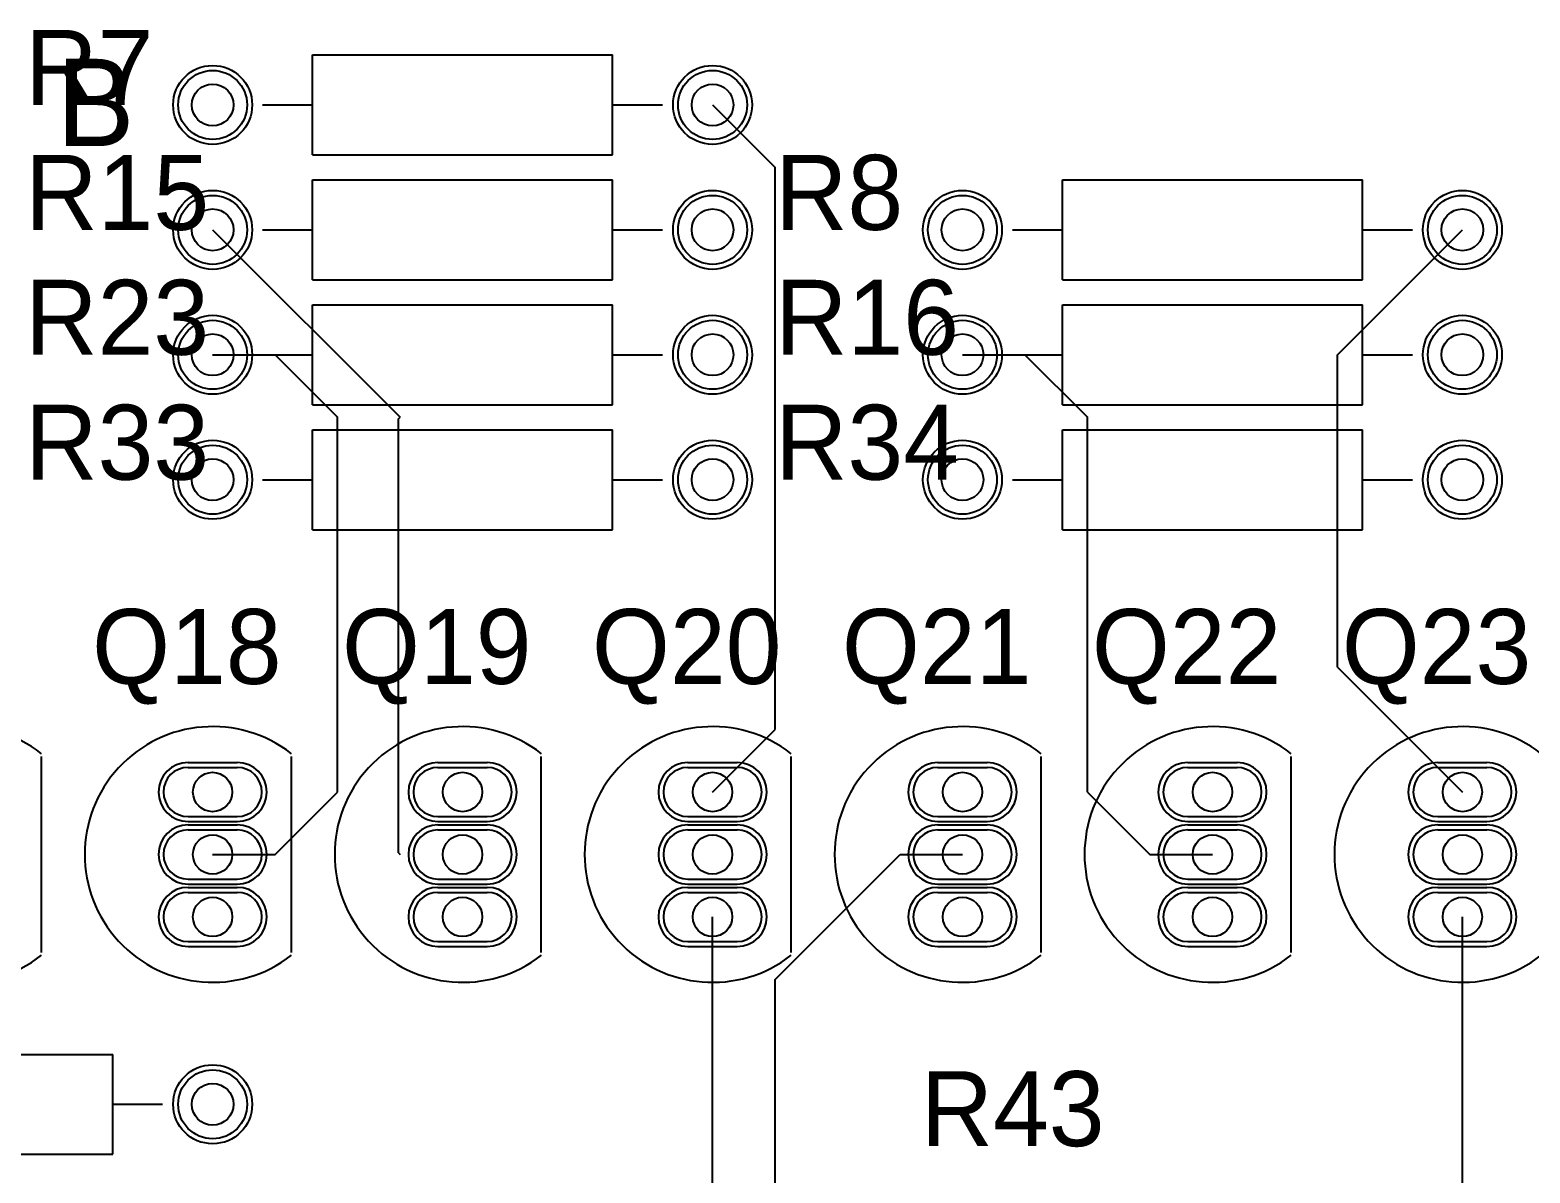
# Model space of a CAD drawing. Extents: x 0.2 to 21.7, y 0.2 to 7.8.
# Drawn here: x 6.354 to 7.554, y 3.845 to 4.76 of the extents above; entities that cross this region are included whole.
import ezdxf

# ---------------------------------------------------------------- set-up
doc = ezdxf.new("R2010")
doc.units = 0
doc.layers.get('0').update_dxf_attribs({"linetype": 'CONTINUOUS'})
for name, color, linetype in [('BOTTOMLAYER', 5, 'CONTINUOUS'), ('BOTTOMSOLDER', 6, 'CONTINUOUS'), ('MECHANICAL16', 56, 'CONTINUOUS'), ('MULTILAYER', 9, 'CONTINUOUS'), ('PADHOLE', 156, 'CONTINUOUS'), ('TOPLAYER', 1, 'CONTINUOUS'), ('TOPOVERLAY', 2, 'CONTINUOUS'), ('TOPSOLDER', 216, 'CONTINUOUS')]:
    doc.layers.add(name, color=color, linetype=linetype)

# ---------------------------------------------------------------- blocks, each defined once
blk = doc.blocks.new('29_04_49')
at = {"layer": 'BOTTOMLAYER'}
for p, q in [((-0.019685, 0.069685), (0.019685, 0.069685)), ((-0.019685, 0.030315), (0.019685, 0.030315)), ((-0.019685, 0.019685), (0.019685, 0.019685)), ((-0.019685, -0.019685), (0.019685, -0.019685)), ((-0.019685, -0.030315), (0.019685, -0.030315)), ((-0.019685, -0.069685), (0.019685, -0.069685))]:
    blk.add_line(p, q, dxfattribs=at)
for centre, start, end in [((-0.019685, 0.05), 90, 270), ((0.019685, 0.05), 270, 90), ((-0.019685, 0), 90, 270), ((0.019685, 0), 270, 90), ((-0.019685, -0.05), 90, 270), ((0.019685, -0.05), 270, 90)]:
    blk.add_arc(centre, 0.019685, start, end, dxfattribs=at)
at = {"layer": 'BOTTOMSOLDER'}
for p, q in [((-0.019685, 0.073685), (0.019685, 0.073685)), ((-0.019685, 0.026315), (0.019685, 0.026315)), ((-0.019685, 0.023685), (0.019685, 0.023685)), ((-0.019685, -0.023685), (0.019685, -0.023685)), ((-0.019685, -0.026315), (0.019685, -0.026315)), ((-0.019685, -0.073685), (0.019685, -0.073685))]:
    blk.add_line(p, q, dxfattribs=at)
for centre, start, end in [((-0.019685, 0.05), 90, 270), ((0.019685, 0.05), 270, 90), ((-0.019685, 0), 90, 270), ((0.019685, 0), 270, 90), ((-0.019685, -0.05), 90, 270), ((0.019685, -0.05), 270, 90)]:
    blk.add_arc(centre, 0.023685, start, end, dxfattribs=at)
at = {"layer": 'MULTILAYER'}
for p, q in [((-0.019685, 0.069685), (0.019685, 0.069685)), ((-0.019685, 0.030315), (0.019685, 0.030315)), ((-0.019685, 0.019685), (0.019685, 0.019685)), ((-0.019685, -0.019685), (0.019685, -0.019685)), ((-0.019685, -0.030315), (0.019685, -0.030315)), ((-0.019685, -0.069685), (0.019685, -0.069685))]:
    blk.add_line(p, q, dxfattribs=at)
for centre, start, end in [((-0.019685, 0.05), 90, 270), ((0.019685, 0.05), 270, 90), ((-0.019685, 0), 90, 270), ((0.019685, 0), 270, 90), ((-0.019685, -0.05), 90, 270), ((0.019685, -0.05), 270, 90)]:
    blk.add_arc(centre, 0.019685, start, end, dxfattribs=at)
at = {"layer": 'PADHOLE'}
for centre in [(0, 0.05), (0, 0), (0, -0.05)]:
    blk.add_circle(centre, 0.015748, dxfattribs=at)
at = {"layer": 'TOPLAYER'}
for p, q in [((-0.019685, 0.069685), (0.019685, 0.069685)), ((-0.019685, 0.030315), (0.019685, 0.030315)), ((-0.019685, 0.019685), (0.019685, 0.019685)), ((-0.019685, -0.019685), (0.019685, -0.019685)), ((-0.019685, -0.030315), (0.019685, -0.030315)), ((-0.019685, -0.069685), (0.019685, -0.069685))]:
    blk.add_line(p, q, dxfattribs=at)
for centre, start, end in [((-0.019685, 0.05), 90, 270), ((0.019685, 0.05), 270, 90), ((-0.019685, 0), 90, 270), ((0.019685, 0), 270, 90), ((-0.019685, -0.05), 90, 270), ((0.019685, -0.05), 270, 90)]:
    blk.add_arc(centre, 0.019685, start, end, dxfattribs=at)
at = {"layer": 'TOPOVERLAY'}
blk.add_line((0.062992, -0.078346), (0.062992, 0.078346), dxfattribs=at)
blk.add_arc((0, 0), 0.102362, 52, 308, dxfattribs=at)
at = {"layer": 'TOPSOLDER'}
for p, q in [((-0.019685, 0.073685), (0.019685, 0.073685)), ((-0.019685, 0.026315), (0.019685, 0.026315)), ((-0.019685, 0.023685), (0.019685, 0.023685)), ((-0.019685, -0.023685), (0.019685, -0.023685)), ((-0.019685, -0.026315), (0.019685, -0.026315)), ((-0.019685, -0.073685), (0.019685, -0.073685))]:
    blk.add_line(p, q, dxfattribs=at)
for centre, start, end in [((-0.019685, 0.05), 90, 270), ((0.019685, 0.05), 270, 90), ((-0.019685, 0), 90, 270), ((0.019685, 0), 270, 90), ((-0.019685, -0.05), 90, 270), ((0.019685, -0.05), 270, 90)]:
    blk.add_arc(centre, 0.023685, start, end, dxfattribs=at)
blk = doc.blocks.new('29_04_50')
at = {"layer": 'BOTTOMLAYER'}
for p, q in [((-0.019685, 0.069685), (0.019685, 0.069685)), ((-0.019685, 0.030315), (0.019685, 0.030315)), ((-0.019685, 0.019685), (0.019685, 0.019685)), ((-0.019685, -0.019685), (0.019685, -0.019685)), ((-0.019685, -0.030315), (0.019685, -0.030315)), ((-0.019685, -0.069685), (0.019685, -0.069685))]:
    blk.add_line(p, q, dxfattribs=at)
for centre, start, end in [((-0.019685, 0.05), 90, 270), ((0.019685, 0.05), 270, 90), ((-0.019685, 0), 90, 270), ((0.019685, 0), 270, 90), ((-0.019685, -0.05), 90, 270), ((0.019685, -0.05), 270, 90)]:
    blk.add_arc(centre, 0.019685, start, end, dxfattribs=at)
at = {"layer": 'BOTTOMSOLDER'}
for p, q in [((-0.019685, 0.073685), (0.019685, 0.073685)), ((-0.019685, 0.026315), (0.019685, 0.026315)), ((-0.019685, 0.023685), (0.019685, 0.023685)), ((-0.019685, -0.023685), (0.019685, -0.023685)), ((-0.019685, -0.026315), (0.019685, -0.026315)), ((-0.019685, -0.073685), (0.019685, -0.073685))]:
    blk.add_line(p, q, dxfattribs=at)
for centre, start, end in [((-0.019685, 0.05), 90, 270), ((0.019685, 0.05), 270, 90), ((-0.019685, 0), 90, 270), ((0.019685, 0), 270, 90), ((-0.019685, -0.05), 90, 270), ((0.019685, -0.05), 270, 90)]:
    blk.add_arc(centre, 0.023685, start, end, dxfattribs=at)
at = {"layer": 'MULTILAYER'}
for p, q in [((-0.019685, 0.069685), (0.019685, 0.069685)), ((-0.019685, 0.030315), (0.019685, 0.030315)), ((-0.019685, 0.019685), (0.019685, 0.019685)), ((-0.019685, -0.019685), (0.019685, -0.019685)), ((-0.019685, -0.030315), (0.019685, -0.030315)), ((-0.019685, -0.069685), (0.019685, -0.069685))]:
    blk.add_line(p, q, dxfattribs=at)
for centre, start, end in [((-0.019685, 0.05), 90, 270), ((0.019685, 0.05), 270, 90), ((-0.019685, 0), 90, 270), ((0.019685, 0), 270, 90), ((-0.019685, -0.05), 90, 270), ((0.019685, -0.05), 270, 90)]:
    blk.add_arc(centre, 0.019685, start, end, dxfattribs=at)
at = {"layer": 'PADHOLE'}
for centre in [(0, 0.05), (0, 0), (0, -0.05)]:
    blk.add_circle(centre, 0.015748, dxfattribs=at)
at = {"layer": 'TOPLAYER'}
for p, q in [((-0.019685, 0.069685), (0.019685, 0.069685)), ((-0.019685, 0.030315), (0.019685, 0.030315)), ((-0.019685, 0.019685), (0.019685, 0.019685)), ((-0.019685, -0.019685), (0.019685, -0.019685)), ((-0.019685, -0.030315), (0.019685, -0.030315)), ((-0.019685, -0.069685), (0.019685, -0.069685))]:
    blk.add_line(p, q, dxfattribs=at)
for centre, start, end in [((-0.019685, 0.05), 90, 270), ((0.019685, 0.05), 270, 90), ((-0.019685, 0), 90, 270), ((0.019685, 0), 270, 90), ((-0.019685, -0.05), 90, 270), ((0.019685, -0.05), 270, 90)]:
    blk.add_arc(centre, 0.019685, start, end, dxfattribs=at)
at = {"layer": 'TOPOVERLAY'}
blk.add_line((0.062992, -0.078346), (0.062992, 0.078346), dxfattribs=at)
blk.add_arc((0, 0), 0.102362, 52, 308, dxfattribs=at)
at = {"layer": 'TOPSOLDER'}
for p, q in [((-0.019685, 0.073685), (0.019685, 0.073685)), ((-0.019685, 0.026315), (0.019685, 0.026315)), ((-0.019685, 0.023685), (0.019685, 0.023685)), ((-0.019685, -0.023685), (0.019685, -0.023685)), ((-0.019685, -0.026315), (0.019685, -0.026315)), ((-0.019685, -0.073685), (0.019685, -0.073685))]:
    blk.add_line(p, q, dxfattribs=at)
for centre, start, end in [((-0.019685, 0.05), 90, 270), ((0.019685, 0.05), 270, 90), ((-0.019685, 0), 90, 270), ((0.019685, 0), 270, 90), ((-0.019685, -0.05), 90, 270), ((0.019685, -0.05), 270, 90)]:
    blk.add_arc(centre, 0.023685, start, end, dxfattribs=at)
blk = doc.blocks.new('29_04_51')
at = {"layer": 'BOTTOMLAYER'}
for p, q in [((-0.019685, 0.069685), (0.019685, 0.069685)), ((-0.019685, 0.030315), (0.019685, 0.030315)), ((-0.019685, 0.019685), (0.019685, 0.019685)), ((-0.019685, -0.019685), (0.019685, -0.019685)), ((-0.019685, -0.030315), (0.019685, -0.030315)), ((-0.019685, -0.069685), (0.019685, -0.069685))]:
    blk.add_line(p, q, dxfattribs=at)
for centre, start, end in [((-0.019685, 0.05), 90, 270), ((0.019685, 0.05), 270, 90), ((-0.019685, 0), 90, 270), ((0.019685, 0), 270, 90), ((-0.019685, -0.05), 90, 270), ((0.019685, -0.05), 270, 90)]:
    blk.add_arc(centre, 0.019685, start, end, dxfattribs=at)
at = {"layer": 'BOTTOMSOLDER'}
for p, q in [((-0.019685, 0.073685), (0.019685, 0.073685)), ((-0.019685, 0.026315), (0.019685, 0.026315)), ((-0.019685, 0.023685), (0.019685, 0.023685)), ((-0.019685, -0.023685), (0.019685, -0.023685)), ((-0.019685, -0.026315), (0.019685, -0.026315)), ((-0.019685, -0.073685), (0.019685, -0.073685))]:
    blk.add_line(p, q, dxfattribs=at)
for centre, start, end in [((-0.019685, 0.05), 90, 270), ((0.019685, 0.05), 270, 90), ((-0.019685, 0), 90, 270), ((0.019685, 0), 270, 90), ((-0.019685, -0.05), 90, 270), ((0.019685, -0.05), 270, 90)]:
    blk.add_arc(centre, 0.023685, start, end, dxfattribs=at)
at = {"layer": 'MULTILAYER'}
for p, q in [((-0.019685, 0.069685), (0.019685, 0.069685)), ((-0.019685, 0.030315), (0.019685, 0.030315)), ((-0.019685, 0.019685), (0.019685, 0.019685)), ((-0.019685, -0.019685), (0.019685, -0.019685)), ((-0.019685, -0.030315), (0.019685, -0.030315)), ((-0.019685, -0.069685), (0.019685, -0.069685))]:
    blk.add_line(p, q, dxfattribs=at)
for centre, start, end in [((-0.019685, 0.05), 90, 270), ((0.019685, 0.05), 270, 90), ((-0.019685, 0), 90, 270), ((0.019685, 0), 270, 90), ((-0.019685, -0.05), 90, 270), ((0.019685, -0.05), 270, 90)]:
    blk.add_arc(centre, 0.019685, start, end, dxfattribs=at)
at = {"layer": 'PADHOLE'}
for centre in [(0, 0.05), (0, 0), (0, -0.05)]:
    blk.add_circle(centre, 0.015748, dxfattribs=at)
at = {"layer": 'TOPLAYER'}
for p, q in [((-0.019685, 0.069685), (0.019685, 0.069685)), ((-0.019685, 0.030315), (0.019685, 0.030315)), ((-0.019685, 0.019685), (0.019685, 0.019685)), ((-0.019685, -0.019685), (0.019685, -0.019685)), ((-0.019685, -0.030315), (0.019685, -0.030315)), ((-0.019685, -0.069685), (0.019685, -0.069685))]:
    blk.add_line(p, q, dxfattribs=at)
for centre, start, end in [((-0.019685, 0.05), 90, 270), ((0.019685, 0.05), 270, 90), ((-0.019685, 0), 90, 270), ((0.019685, 0), 270, 90), ((-0.019685, -0.05), 90, 270), ((0.019685, -0.05), 270, 90)]:
    blk.add_arc(centre, 0.019685, start, end, dxfattribs=at)
at = {"layer": 'TOPOVERLAY'}
blk.add_line((0.062992, -0.078346), (0.062992, 0.078346), dxfattribs=at)
blk.add_arc((0, 0), 0.102362, 52, 308, dxfattribs=at)
at = {"layer": 'TOPSOLDER'}
for p, q in [((-0.019685, 0.073685), (0.019685, 0.073685)), ((-0.019685, 0.026315), (0.019685, 0.026315)), ((-0.019685, 0.023685), (0.019685, 0.023685)), ((-0.019685, -0.023685), (0.019685, -0.023685)), ((-0.019685, -0.026315), (0.019685, -0.026315)), ((-0.019685, -0.073685), (0.019685, -0.073685))]:
    blk.add_line(p, q, dxfattribs=at)
for centre, start, end in [((-0.019685, 0.05), 90, 270), ((0.019685, 0.05), 270, 90), ((-0.019685, 0), 90, 270), ((0.019685, 0), 270, 90), ((-0.019685, -0.05), 90, 270), ((0.019685, -0.05), 270, 90)]:
    blk.add_arc(centre, 0.023685, start, end, dxfattribs=at)
blk = doc.blocks.new('29_04_52')
at = {"layer": 'BOTTOMLAYER'}
for p, q in [((-0.019685, 0.069685), (0.019685, 0.069685)), ((-0.019685, 0.030315), (0.019685, 0.030315)), ((-0.019685, 0.019685), (0.019685, 0.019685)), ((-0.019685, -0.019685), (0.019685, -0.019685)), ((-0.019685, -0.030315), (0.019685, -0.030315)), ((-0.019685, -0.069685), (0.019685, -0.069685))]:
    blk.add_line(p, q, dxfattribs=at)
for centre, start, end in [((-0.019685, 0.05), 90, 270), ((0.019685, 0.05), 270, 90), ((-0.019685, 0), 90, 270), ((0.019685, 0), 270, 90), ((-0.019685, -0.05), 90, 270), ((0.019685, -0.05), 270, 90)]:
    blk.add_arc(centre, 0.019685, start, end, dxfattribs=at)
at = {"layer": 'BOTTOMSOLDER'}
for p, q in [((-0.019685, 0.073685), (0.019685, 0.073685)), ((-0.019685, 0.026315), (0.019685, 0.026315)), ((-0.019685, 0.023685), (0.019685, 0.023685)), ((-0.019685, -0.023685), (0.019685, -0.023685)), ((-0.019685, -0.026315), (0.019685, -0.026315)), ((-0.019685, -0.073685), (0.019685, -0.073685))]:
    blk.add_line(p, q, dxfattribs=at)
for centre, start, end in [((-0.019685, 0.05), 90, 270), ((0.019685, 0.05), 270, 90), ((-0.019685, 0), 90, 270), ((0.019685, 0), 270, 90), ((-0.019685, -0.05), 90, 270), ((0.019685, -0.05), 270, 90)]:
    blk.add_arc(centre, 0.023685, start, end, dxfattribs=at)
at = {"layer": 'MULTILAYER'}
for p, q in [((-0.019685, 0.069685), (0.019685, 0.069685)), ((-0.019685, 0.030315), (0.019685, 0.030315)), ((-0.019685, 0.019685), (0.019685, 0.019685)), ((-0.019685, -0.019685), (0.019685, -0.019685)), ((-0.019685, -0.030315), (0.019685, -0.030315)), ((-0.019685, -0.069685), (0.019685, -0.069685))]:
    blk.add_line(p, q, dxfattribs=at)
for centre, start, end in [((-0.019685, 0.05), 90, 270), ((0.019685, 0.05), 270, 90), ((-0.019685, 0), 90, 270), ((0.019685, 0), 270, 90), ((-0.019685, -0.05), 90, 270), ((0.019685, -0.05), 270, 90)]:
    blk.add_arc(centre, 0.019685, start, end, dxfattribs=at)
at = {"layer": 'PADHOLE'}
for centre in [(0, 0.05), (0, 0), (0, -0.05)]:
    blk.add_circle(centre, 0.015748, dxfattribs=at)
at = {"layer": 'TOPLAYER'}
for p, q in [((-0.019685, 0.069685), (0.019685, 0.069685)), ((-0.019685, 0.030315), (0.019685, 0.030315)), ((-0.019685, 0.019685), (0.019685, 0.019685)), ((-0.019685, -0.019685), (0.019685, -0.019685)), ((-0.019685, -0.030315), (0.019685, -0.030315)), ((-0.019685, -0.069685), (0.019685, -0.069685))]:
    blk.add_line(p, q, dxfattribs=at)
for centre, start, end in [((-0.019685, 0.05), 90, 270), ((0.019685, 0.05), 270, 90), ((-0.019685, 0), 90, 270), ((0.019685, 0), 270, 90), ((-0.019685, -0.05), 90, 270), ((0.019685, -0.05), 270, 90)]:
    blk.add_arc(centre, 0.019685, start, end, dxfattribs=at)
at = {"layer": 'TOPOVERLAY'}
blk.add_line((0.062992, -0.078346), (0.062992, 0.078346), dxfattribs=at)
blk.add_arc((0, 0), 0.102362, 52, 308, dxfattribs=at)
at = {"layer": 'TOPSOLDER'}
for p, q in [((-0.019685, 0.073685), (0.019685, 0.073685)), ((-0.019685, 0.026315), (0.019685, 0.026315)), ((-0.019685, 0.023685), (0.019685, 0.023685)), ((-0.019685, -0.023685), (0.019685, -0.023685)), ((-0.019685, -0.026315), (0.019685, -0.026315)), ((-0.019685, -0.073685), (0.019685, -0.073685))]:
    blk.add_line(p, q, dxfattribs=at)
for centre, start, end in [((-0.019685, 0.05), 90, 270), ((0.019685, 0.05), 270, 90), ((-0.019685, 0), 90, 270), ((0.019685, 0), 270, 90), ((-0.019685, -0.05), 90, 270), ((0.019685, -0.05), 270, 90)]:
    blk.add_arc(centre, 0.023685, start, end, dxfattribs=at)
blk = doc.blocks.new('29_04_53')
at = {"layer": 'BOTTOMLAYER'}
for p, q in [((-0.019685, 0.069685), (0.019685, 0.069685)), ((-0.019685, 0.030315), (0.019685, 0.030315)), ((-0.019685, 0.019685), (0.019685, 0.019685)), ((-0.019685, -0.019685), (0.019685, -0.019685)), ((-0.019685, -0.030315), (0.019685, -0.030315)), ((-0.019685, -0.069685), (0.019685, -0.069685))]:
    blk.add_line(p, q, dxfattribs=at)
for centre, start, end in [((-0.019685, 0.05), 90, 270), ((0.019685, 0.05), 270, 90), ((-0.019685, 0), 90, 270), ((0.019685, 0), 270, 90), ((-0.019685, -0.05), 90, 270), ((0.019685, -0.05), 270, 90)]:
    blk.add_arc(centre, 0.019685, start, end, dxfattribs=at)
at = {"layer": 'BOTTOMSOLDER'}
for p, q in [((-0.019685, 0.073685), (0.019685, 0.073685)), ((-0.019685, 0.026315), (0.019685, 0.026315)), ((-0.019685, 0.023685), (0.019685, 0.023685)), ((-0.019685, -0.023685), (0.019685, -0.023685)), ((-0.019685, -0.026315), (0.019685, -0.026315)), ((-0.019685, -0.073685), (0.019685, -0.073685))]:
    blk.add_line(p, q, dxfattribs=at)
for centre, start, end in [((-0.019685, 0.05), 90, 270), ((0.019685, 0.05), 270, 90), ((-0.019685, 0), 90, 270), ((0.019685, 0), 270, 90), ((-0.019685, -0.05), 90, 270), ((0.019685, -0.05), 270, 90)]:
    blk.add_arc(centre, 0.023685, start, end, dxfattribs=at)
at = {"layer": 'MULTILAYER'}
for p, q in [((-0.019685, 0.069685), (0.019685, 0.069685)), ((-0.019685, 0.030315), (0.019685, 0.030315)), ((-0.019685, 0.019685), (0.019685, 0.019685)), ((-0.019685, -0.019685), (0.019685, -0.019685)), ((-0.019685, -0.030315), (0.019685, -0.030315)), ((-0.019685, -0.069685), (0.019685, -0.069685))]:
    blk.add_line(p, q, dxfattribs=at)
for centre, start, end in [((-0.019685, 0.05), 90, 270), ((0.019685, 0.05), 270, 90), ((-0.019685, 0), 90, 270), ((0.019685, 0), 270, 90), ((-0.019685, -0.05), 90, 270), ((0.019685, -0.05), 270, 90)]:
    blk.add_arc(centre, 0.019685, start, end, dxfattribs=at)
at = {"layer": 'PADHOLE'}
for centre in [(0, 0.05), (0, 0), (0, -0.05)]:
    blk.add_circle(centre, 0.015748, dxfattribs=at)
at = {"layer": 'TOPLAYER'}
for p, q in [((-0.019685, 0.069685), (0.019685, 0.069685)), ((-0.019685, 0.030315), (0.019685, 0.030315)), ((-0.019685, 0.019685), (0.019685, 0.019685)), ((-0.019685, -0.019685), (0.019685, -0.019685)), ((-0.019685, -0.030315), (0.019685, -0.030315)), ((-0.019685, -0.069685), (0.019685, -0.069685))]:
    blk.add_line(p, q, dxfattribs=at)
for centre, start, end in [((-0.019685, 0.05), 90, 270), ((0.019685, 0.05), 270, 90), ((-0.019685, 0), 90, 270), ((0.019685, 0), 270, 90), ((-0.019685, -0.05), 90, 270), ((0.019685, -0.05), 270, 90)]:
    blk.add_arc(centre, 0.019685, start, end, dxfattribs=at)
at = {"layer": 'TOPOVERLAY'}
blk.add_line((0.062992, -0.078346), (0.062992, 0.078346), dxfattribs=at)
blk.add_arc((0, 0), 0.102362, 52, 308, dxfattribs=at)
at = {"layer": 'TOPSOLDER'}
for p, q in [((-0.019685, 0.073685), (0.019685, 0.073685)), ((-0.019685, 0.026315), (0.019685, 0.026315)), ((-0.019685, 0.023685), (0.019685, 0.023685)), ((-0.019685, -0.023685), (0.019685, -0.023685)), ((-0.019685, -0.026315), (0.019685, -0.026315)), ((-0.019685, -0.073685), (0.019685, -0.073685))]:
    blk.add_line(p, q, dxfattribs=at)
for centre, start, end in [((-0.019685, 0.05), 90, 270), ((0.019685, 0.05), 270, 90), ((-0.019685, 0), 90, 270), ((0.019685, 0), 270, 90), ((-0.019685, -0.05), 90, 270), ((0.019685, -0.05), 270, 90)]:
    blk.add_arc(centre, 0.023685, start, end, dxfattribs=at)
blk = doc.blocks.new('29_04_54')
at = {"layer": 'BOTTOMLAYER'}
for p, q in [((-0.019685, 0.069685), (0.019685, 0.069685)), ((-0.019685, 0.030315), (0.019685, 0.030315)), ((-0.019685, 0.019685), (0.019685, 0.019685)), ((-0.019685, -0.019685), (0.019685, -0.019685)), ((-0.019685, -0.030315), (0.019685, -0.030315)), ((-0.019685, -0.069685), (0.019685, -0.069685))]:
    blk.add_line(p, q, dxfattribs=at)
for centre, start, end in [((-0.019685, 0.05), 90, 270), ((0.019685, 0.05), 270, 90), ((-0.019685, 0), 90, 270), ((0.019685, 0), 270, 90), ((-0.019685, -0.05), 90, 270), ((0.019685, -0.05), 270, 90)]:
    blk.add_arc(centre, 0.019685, start, end, dxfattribs=at)
at = {"layer": 'BOTTOMSOLDER'}
for p, q in [((-0.019685, 0.073685), (0.019685, 0.073685)), ((-0.019685, 0.026315), (0.019685, 0.026315)), ((-0.019685, 0.023685), (0.019685, 0.023685)), ((-0.019685, -0.023685), (0.019685, -0.023685)), ((-0.019685, -0.026315), (0.019685, -0.026315)), ((-0.019685, -0.073685), (0.019685, -0.073685))]:
    blk.add_line(p, q, dxfattribs=at)
for centre, start, end in [((-0.019685, 0.05), 90, 270), ((0.019685, 0.05), 270, 90), ((-0.019685, 0), 90, 270), ((0.019685, 0), 270, 90), ((-0.019685, -0.05), 90, 270), ((0.019685, -0.05), 270, 90)]:
    blk.add_arc(centre, 0.023685, start, end, dxfattribs=at)
at = {"layer": 'MULTILAYER'}
for p, q in [((-0.019685, 0.069685), (0.019685, 0.069685)), ((-0.019685, 0.030315), (0.019685, 0.030315)), ((-0.019685, 0.019685), (0.019685, 0.019685)), ((-0.019685, -0.019685), (0.019685, -0.019685)), ((-0.019685, -0.030315), (0.019685, -0.030315)), ((-0.019685, -0.069685), (0.019685, -0.069685))]:
    blk.add_line(p, q, dxfattribs=at)
for centre, start, end in [((-0.019685, 0.05), 90, 270), ((0.019685, 0.05), 270, 90), ((-0.019685, 0), 90, 270), ((0.019685, 0), 270, 90), ((-0.019685, -0.05), 90, 270), ((0.019685, -0.05), 270, 90)]:
    blk.add_arc(centre, 0.019685, start, end, dxfattribs=at)
at = {"layer": 'PADHOLE'}
for centre in [(0, 0.05), (0, 0), (0, -0.05)]:
    blk.add_circle(centre, 0.015748, dxfattribs=at)
at = {"layer": 'TOPLAYER'}
for p, q in [((-0.019685, 0.069685), (0.019685, 0.069685)), ((-0.019685, 0.030315), (0.019685, 0.030315)), ((-0.019685, 0.019685), (0.019685, 0.019685)), ((-0.019685, -0.019685), (0.019685, -0.019685)), ((-0.019685, -0.030315), (0.019685, -0.030315)), ((-0.019685, -0.069685), (0.019685, -0.069685))]:
    blk.add_line(p, q, dxfattribs=at)
for centre, start, end in [((-0.019685, 0.05), 90, 270), ((0.019685, 0.05), 270, 90), ((-0.019685, 0), 90, 270), ((0.019685, 0), 270, 90), ((-0.019685, -0.05), 90, 270), ((0.019685, -0.05), 270, 90)]:
    blk.add_arc(centre, 0.019685, start, end, dxfattribs=at)
at = {"layer": 'TOPOVERLAY'}
blk.add_line((0.062992, -0.078346), (0.062992, 0.078346), dxfattribs=at)
blk.add_arc((0, 0), 0.102362, 52, 308, dxfattribs=at)
at = {"layer": 'TOPSOLDER'}
for p, q in [((-0.019685, 0.073685), (0.019685, 0.073685)), ((-0.019685, 0.026315), (0.019685, 0.026315)), ((-0.019685, 0.023685), (0.019685, 0.023685)), ((-0.019685, -0.023685), (0.019685, -0.023685)), ((-0.019685, -0.026315), (0.019685, -0.026315)), ((-0.019685, -0.073685), (0.019685, -0.073685))]:
    blk.add_line(p, q, dxfattribs=at)
for centre, start, end in [((-0.019685, 0.05), 90, 270), ((0.019685, 0.05), 270, 90), ((-0.019685, 0), 90, 270), ((0.019685, 0), 270, 90), ((-0.019685, -0.05), 90, 270), ((0.019685, -0.05), 270, 90)]:
    blk.add_arc(centre, 0.023685, start, end, dxfattribs=at)
blk = doc.blocks.new('29_04_55')
at = {"layer": 'BOTTOMLAYER'}
for p, q in [((-0.019685, 0.069685), (0.019685, 0.069685)), ((-0.019685, 0.030315), (0.019685, 0.030315)), ((-0.019685, 0.019685), (0.019685, 0.019685)), ((-0.019685, -0.019685), (0.019685, -0.019685)), ((-0.019685, -0.030315), (0.019685, -0.030315)), ((-0.019685, -0.069685), (0.019685, -0.069685))]:
    blk.add_line(p, q, dxfattribs=at)
for centre, start, end in [((-0.019685, 0.05), 90, 270), ((0.019685, 0.05), 270, 90), ((-0.019685, 0), 90, 270), ((0.019685, 0), 270, 90), ((-0.019685, -0.05), 90, 270), ((0.019685, -0.05), 270, 90)]:
    blk.add_arc(centre, 0.019685, start, end, dxfattribs=at)
at = {"layer": 'BOTTOMSOLDER'}
for p, q in [((-0.019685, 0.073685), (0.019685, 0.073685)), ((-0.019685, 0.026315), (0.019685, 0.026315)), ((-0.019685, 0.023685), (0.019685, 0.023685)), ((-0.019685, -0.023685), (0.019685, -0.023685)), ((-0.019685, -0.026315), (0.019685, -0.026315)), ((-0.019685, -0.073685), (0.019685, -0.073685))]:
    blk.add_line(p, q, dxfattribs=at)
for centre, start, end in [((-0.019685, 0.05), 90, 270), ((0.019685, 0.05), 270, 90), ((-0.019685, 0), 90, 270), ((0.019685, 0), 270, 90), ((-0.019685, -0.05), 90, 270), ((0.019685, -0.05), 270, 90)]:
    blk.add_arc(centre, 0.023685, start, end, dxfattribs=at)
at = {"layer": 'MULTILAYER'}
for p, q in [((-0.019685, 0.069685), (0.019685, 0.069685)), ((-0.019685, 0.030315), (0.019685, 0.030315)), ((-0.019685, 0.019685), (0.019685, 0.019685)), ((-0.019685, -0.019685), (0.019685, -0.019685)), ((-0.019685, -0.030315), (0.019685, -0.030315)), ((-0.019685, -0.069685), (0.019685, -0.069685))]:
    blk.add_line(p, q, dxfattribs=at)
for centre, start, end in [((-0.019685, 0.05), 90, 270), ((0.019685, 0.05), 270, 90), ((-0.019685, 0), 90, 270), ((0.019685, 0), 270, 90), ((-0.019685, -0.05), 90, 270), ((0.019685, -0.05), 270, 90)]:
    blk.add_arc(centre, 0.019685, start, end, dxfattribs=at)
at = {"layer": 'PADHOLE'}
for centre in [(0, 0.05), (0, 0), (0, -0.05)]:
    blk.add_circle(centre, 0.015748, dxfattribs=at)
at = {"layer": 'TOPLAYER'}
for p, q in [((-0.019685, 0.069685), (0.019685, 0.069685)), ((-0.019685, 0.030315), (0.019685, 0.030315)), ((-0.019685, 0.019685), (0.019685, 0.019685)), ((-0.019685, -0.019685), (0.019685, -0.019685)), ((-0.019685, -0.030315), (0.019685, -0.030315)), ((-0.019685, -0.069685), (0.019685, -0.069685))]:
    blk.add_line(p, q, dxfattribs=at)
for centre, start, end in [((-0.019685, 0.05), 90, 270), ((0.019685, 0.05), 270, 90), ((-0.019685, 0), 90, 270), ((0.019685, 0), 270, 90), ((-0.019685, -0.05), 90, 270), ((0.019685, -0.05), 270, 90)]:
    blk.add_arc(centre, 0.019685, start, end, dxfattribs=at)
at = {"layer": 'TOPOVERLAY'}
blk.add_line((0.062992, -0.078346), (0.062992, 0.078346), dxfattribs=at)
blk.add_arc((0, 0), 0.102362, 52, 308, dxfattribs=at)
at = {"layer": 'TOPSOLDER'}
for p, q in [((-0.019685, 0.073685), (0.019685, 0.073685)), ((-0.019685, 0.026315), (0.019685, 0.026315)), ((-0.019685, 0.023685), (0.019685, 0.023685)), ((-0.019685, -0.023685), (0.019685, -0.023685)), ((-0.019685, -0.026315), (0.019685, -0.026315)), ((-0.019685, -0.073685), (0.019685, -0.073685))]:
    blk.add_line(p, q, dxfattribs=at)
for centre, start, end in [((-0.019685, 0.05), 90, 270), ((0.019685, 0.05), 270, 90), ((-0.019685, 0), 90, 270), ((0.019685, 0), 270, 90), ((-0.019685, -0.05), 90, 270), ((0.019685, -0.05), 270, 90)]:
    blk.add_arc(centre, 0.023685, start, end, dxfattribs=at)
blk = doc.blocks.new('AXIAL_0_4_71')
at = {"layer": 'BOTTOMLAYER'}
for centre in [(-0.2, 0), (0.2, 0)]:
    blk.add_circle(centre, 0.0276, dxfattribs=at)
at = {"layer": 'BOTTOMSOLDER'}
for centre in [(-0.2, 0), (0.2, 0)]:
    blk.add_circle(centre, 0.0316, dxfattribs=at)
at = {"layer": 'MULTILAYER'}
for centre in [(-0.2, 0), (0.2, 0)]:
    blk.add_circle(centre, 0.0276, dxfattribs=at)
at = {"layer": 'PADHOLE'}
for centre in [(-0.2, 0), (0.2, 0)]:
    blk.add_circle(centre, 0.0167, dxfattribs=at)
at = {"layer": 'TOPLAYER'}
for centre in [(-0.2, 0), (0.2, 0)]:
    blk.add_circle(centre, 0.0276, dxfattribs=at)
at = {"layer": 'TOPOVERLAY'}
for p, q in [((-0.12, 0.04), (0.12, 0.04)), ((-0.12, -0.04), (-0.12, 0.04)), ((0.12, -0.04), (0.12, 0.04)), ((-0.16, 0), (-0.12, 0)), ((0.12, 0), (0.16, 0)), ((-0.12, -0.04), (0.12, -0.04))]:
    blk.add_line(p, q, dxfattribs=at)
at = {"layer": 'TOPSOLDER'}
for centre in [(-0.2, 0), (0.2, 0)]:
    blk.add_circle(centre, 0.0316, dxfattribs=at)
blk = doc.blocks.new('AXIAL_0_4_72')
at = {"layer": 'BOTTOMLAYER'}
for centre in [(-0.2, 0), (0.2, 0)]:
    blk.add_circle(centre, 0.0276, dxfattribs=at)
at = {"layer": 'BOTTOMSOLDER'}
for centre in [(-0.2, 0), (0.2, 0)]:
    blk.add_circle(centre, 0.0316, dxfattribs=at)
at = {"layer": 'MULTILAYER'}
for centre in [(-0.2, 0), (0.2, 0)]:
    blk.add_circle(centre, 0.0276, dxfattribs=at)
at = {"layer": 'PADHOLE'}
for centre in [(-0.2, 0), (0.2, 0)]:
    blk.add_circle(centre, 0.0167, dxfattribs=at)
at = {"layer": 'TOPLAYER'}
for centre in [(-0.2, 0), (0.2, 0)]:
    blk.add_circle(centre, 0.0276, dxfattribs=at)
at = {"layer": 'TOPOVERLAY'}
for p, q in [((-0.12, 0.04), (0.12, 0.04)), ((-0.12, -0.04), (-0.12, 0.04)), ((0.12, -0.04), (0.12, 0.04)), ((-0.16, 0), (-0.12, 0)), ((0.12, 0), (0.16, 0)), ((-0.12, -0.04), (0.12, -0.04))]:
    blk.add_line(p, q, dxfattribs=at)
at = {"layer": 'TOPSOLDER'}
for centre in [(-0.2, 0), (0.2, 0)]:
    blk.add_circle(centre, 0.0316, dxfattribs=at)
blk = doc.blocks.new('AXIAL_0_4_79')
at = {"layer": 'BOTTOMLAYER'}
for centre in [(-0.2, 0), (0.2, 0)]:
    blk.add_circle(centre, 0.0276, dxfattribs=at)
at = {"layer": 'BOTTOMSOLDER'}
for centre in [(-0.2, 0), (0.2, 0)]:
    blk.add_circle(centre, 0.0316, dxfattribs=at)
at = {"layer": 'MULTILAYER'}
for centre in [(-0.2, 0), (0.2, 0)]:
    blk.add_circle(centre, 0.0276, dxfattribs=at)
at = {"layer": 'PADHOLE'}
for centre in [(-0.2, 0), (0.2, 0)]:
    blk.add_circle(centre, 0.0167, dxfattribs=at)
at = {"layer": 'TOPLAYER'}
for centre in [(-0.2, 0), (0.2, 0)]:
    blk.add_circle(centre, 0.0276, dxfattribs=at)
at = {"layer": 'TOPOVERLAY'}
for p, q in [((-0.12, 0.04), (0.12, 0.04)), ((-0.12, -0.04), (-0.12, 0.04)), ((0.12, -0.04), (0.12, 0.04)), ((-0.16, 0), (-0.12, 0)), ((0.12, 0), (0.16, 0)), ((-0.12, -0.04), (0.12, -0.04))]:
    blk.add_line(p, q, dxfattribs=at)
at = {"layer": 'TOPSOLDER'}
for centre in [(-0.2, 0), (0.2, 0)]:
    blk.add_circle(centre, 0.0316, dxfattribs=at)
blk = doc.blocks.new('AXIAL_0_4_80')
at = {"layer": 'BOTTOMLAYER'}
for centre in [(-0.2, 0), (0.2, 0)]:
    blk.add_circle(centre, 0.0276, dxfattribs=at)
at = {"layer": 'BOTTOMSOLDER'}
for centre in [(-0.2, 0), (0.2, 0)]:
    blk.add_circle(centre, 0.0316, dxfattribs=at)
at = {"layer": 'MULTILAYER'}
for centre in [(-0.2, 0), (0.2, 0)]:
    blk.add_circle(centre, 0.0276, dxfattribs=at)
at = {"layer": 'PADHOLE'}
for centre in [(-0.2, 0), (0.2, 0)]:
    blk.add_circle(centre, 0.0167, dxfattribs=at)
at = {"layer": 'TOPLAYER'}
for centre in [(-0.2, 0), (0.2, 0)]:
    blk.add_circle(centre, 0.0276, dxfattribs=at)
at = {"layer": 'TOPOVERLAY'}
for p, q in [((-0.12, 0.04), (0.12, 0.04)), ((-0.12, -0.04), (-0.12, 0.04)), ((0.12, -0.04), (0.12, 0.04)), ((-0.16, 0), (-0.12, 0)), ((0.12, 0), (0.16, 0)), ((-0.12, -0.04), (0.12, -0.04))]:
    blk.add_line(p, q, dxfattribs=at)
at = {"layer": 'TOPSOLDER'}
for centre in [(-0.2, 0), (0.2, 0)]:
    blk.add_circle(centre, 0.0316, dxfattribs=at)
blk = doc.blocks.new('AXIAL_0_4_87')
at = {"layer": 'BOTTOMLAYER'}
for centre in [(-0.2, 0), (0.2, 0)]:
    blk.add_circle(centre, 0.0276, dxfattribs=at)
at = {"layer": 'BOTTOMSOLDER'}
for centre in [(-0.2, 0), (0.2, 0)]:
    blk.add_circle(centre, 0.0316, dxfattribs=at)
at = {"layer": 'MULTILAYER'}
for centre in [(-0.2, 0), (0.2, 0)]:
    blk.add_circle(centre, 0.0276, dxfattribs=at)
at = {"layer": 'PADHOLE'}
for centre in [(-0.2, 0), (0.2, 0)]:
    blk.add_circle(centre, 0.0167, dxfattribs=at)
at = {"layer": 'TOPLAYER'}
for centre in [(-0.2, 0), (0.2, 0)]:
    blk.add_circle(centre, 0.0276, dxfattribs=at)
at = {"layer": 'TOPOVERLAY'}
for p, q in [((-0.12, 0.04), (0.12, 0.04)), ((-0.12, -0.04), (-0.12, 0.04)), ((0.12, -0.04), (0.12, 0.04)), ((-0.16, 0), (-0.12, 0)), ((0.12, 0), (0.16, 0)), ((-0.12, -0.04), (0.12, -0.04))]:
    blk.add_line(p, q, dxfattribs=at)
at = {"layer": 'TOPSOLDER'}
for centre in [(-0.2, 0), (0.2, 0)]:
    blk.add_circle(centre, 0.0316, dxfattribs=at)
blk = doc.blocks.new('AXIAL_0_4_88')
at = {"layer": 'BOTTOMLAYER'}
for centre in [(-0.2, 0), (0.2, 0)]:
    blk.add_circle(centre, 0.0276, dxfattribs=at)
at = {"layer": 'BOTTOMSOLDER'}
for centre in [(-0.2, 0), (0.2, 0)]:
    blk.add_circle(centre, 0.0316, dxfattribs=at)
at = {"layer": 'MULTILAYER'}
for centre in [(-0.2, 0), (0.2, 0)]:
    blk.add_circle(centre, 0.0276, dxfattribs=at)
at = {"layer": 'PADHOLE'}
for centre in [(-0.2, 0), (0.2, 0)]:
    blk.add_circle(centre, 0.0167, dxfattribs=at)
at = {"layer": 'TOPLAYER'}
for centre in [(-0.2, 0), (0.2, 0)]:
    blk.add_circle(centre, 0.0276, dxfattribs=at)
at = {"layer": 'TOPOVERLAY'}
for p, q in [((-0.12, 0.04), (0.12, 0.04)), ((-0.12, -0.04), (-0.12, 0.04)), ((0.12, -0.04), (0.12, 0.04)), ((-0.16, 0), (-0.12, 0)), ((0.12, 0), (0.16, 0)), ((-0.12, -0.04), (0.12, -0.04))]:
    blk.add_line(p, q, dxfattribs=at)
at = {"layer": 'TOPSOLDER'}
for centre in [(-0.2, 0), (0.2, 0)]:
    blk.add_circle(centre, 0.0316, dxfattribs=at)
blk = doc.blocks.new('AXIAL_0_4_97')
at = {"layer": 'BOTTOMLAYER'}
for centre in [(-0.2, 0), (0.2, 0)]:
    blk.add_circle(centre, 0.0276, dxfattribs=at)
at = {"layer": 'BOTTOMSOLDER'}
for centre in [(-0.2, 0), (0.2, 0)]:
    blk.add_circle(centre, 0.0316, dxfattribs=at)
at = {"layer": 'MULTILAYER'}
for centre in [(-0.2, 0), (0.2, 0)]:
    blk.add_circle(centre, 0.0276, dxfattribs=at)
at = {"layer": 'PADHOLE'}
for centre in [(-0.2, 0), (0.2, 0)]:
    blk.add_circle(centre, 0.0167, dxfattribs=at)
at = {"layer": 'TOPLAYER'}
for centre in [(-0.2, 0), (0.2, 0)]:
    blk.add_circle(centre, 0.0276, dxfattribs=at)
at = {"layer": 'TOPOVERLAY'}
for p, q in [((-0.12, 0.04), (0.12, 0.04)), ((-0.12, -0.04), (-0.12, 0.04)), ((0.12, -0.04), (0.12, 0.04)), ((-0.16, 0), (-0.12, 0)), ((0.12, 0), (0.16, 0)), ((-0.12, -0.04), (0.12, -0.04))]:
    blk.add_line(p, q, dxfattribs=at)
at = {"layer": 'TOPSOLDER'}
for centre in [(-0.2, 0), (0.2, 0)]:
    blk.add_circle(centre, 0.0316, dxfattribs=at)
blk = doc.blocks.new('AXIAL_0_4_98')
at = {"layer": 'BOTTOMLAYER'}
for centre in [(-0.2, 0), (0.2, 0)]:
    blk.add_circle(centre, 0.0276, dxfattribs=at)
at = {"layer": 'BOTTOMSOLDER'}
for centre in [(-0.2, 0), (0.2, 0)]:
    blk.add_circle(centre, 0.0316, dxfattribs=at)
at = {"layer": 'MULTILAYER'}
for centre in [(-0.2, 0), (0.2, 0)]:
    blk.add_circle(centre, 0.0276, dxfattribs=at)
at = {"layer": 'PADHOLE'}
for centre in [(-0.2, 0), (0.2, 0)]:
    blk.add_circle(centre, 0.0167, dxfattribs=at)
at = {"layer": 'TOPLAYER'}
for centre in [(-0.2, 0), (0.2, 0)]:
    blk.add_circle(centre, 0.0276, dxfattribs=at)
at = {"layer": 'TOPOVERLAY'}
for p, q in [((-0.12, 0.04), (0.12, 0.04)), ((-0.12, -0.04), (-0.12, 0.04)), ((0.12, -0.04), (0.12, 0.04)), ((-0.16, 0), (-0.12, 0)), ((0.12, 0), (0.16, 0)), ((-0.12, -0.04), (0.12, -0.04))]:
    blk.add_line(p, q, dxfattribs=at)
at = {"layer": 'TOPSOLDER'}
for centre in [(-0.2, 0), (0.2, 0)]:
    blk.add_circle(centre, 0.0316, dxfattribs=at)

msp = doc.modelspace()

# ---------------------------------------------------------------- linework, layer by layer
at = {"layer": 'TOPLAYER'}
for p, q in [((6.9, 4.7), (6.95, 4.65)), ((6.95, 4.2), (6.95, 4.65)), ((6.5, 4.6), (6.65, 4.45)), ((7.4, 4.5), (7.5, 4.6)), ((6.5, 4.5), (6.55, 4.5)), ((6.55, 4.5), (6.6, 4.45)), ((7.1, 4.5), (7.15, 4.5)), ((7.15, 4.5), (7.2, 4.45)), ((7.4, 4.25), (7.4, 4.5)), ((6.6, 4.15), (6.6, 4.45)), ((6.6488, 4.4488), (6.65, 4.45)), ((6.6488, 4.1012), (6.6488, 4.4488)), ((7.2, 4.15), (7.2, 4.45)), ((7.4, 4.25), (7.5, 4.15)), ((6.9, 4.15), (6.95, 4.2)), ((6.55, 4.1), (6.6, 4.15)), ((7.2, 4.15), (7.25, 4.1)), ((6.5, 4.1), (6.55, 4.1)), ((6.6488, 4.1012), (6.65, 4.1)), ((6.95, 4), (7.05, 4.1)), ((7.05, 4.1), (7.1, 4.1)), ((7.25, 4.1), (7.3, 4.1)), ((6.9, 2.65), (6.9, 4.05)), ((7.5, 2.65), (7.5, 4.05)), ((6.95, 3.65), (6.95, 4))]:
    msp.add_line(p, q, dxfattribs=at)

# ---------------------------------------------------------------- block references
for name, p in [('AXIAL_0_4_71', (6.7, 4.7)), ('AXIAL_0_4_79', (6.7, 4.6)), ('AXIAL_0_4_72', (7.3, 4.6)), ('AXIAL_0_4_87', (6.7, 4.5)), ('AXIAL_0_4_80', (7.3, 4.5)), ('AXIAL_0_4_97', (6.7, 4.4)), ('AXIAL_0_4_98', (7.3, 4.4)), ('29_04_49', (6.3, 4.1)), ('29_04_50', (6.5, 4.1)), ('29_04_51', (6.7, 4.1)), ('29_04_52', (6.9, 4.1)), ('29_04_53', (7.1, 4.1)), ('29_04_54', (7.3, 4.1)), ('29_04_55', (7.5, 4.1))]:
    msp.add_blockref(name, p)
at = {"rotation": 360}
msp.add_blockref('AXIAL_0_4_88', (6.3, 3.9), dxfattribs=at)

# ---------------------------------------------------------------- texts
at = {"layer": 'MECHANICAL16'}
msp.add_text('B', height=0.07, dxfattribs=at).set_placement((6.375, 4.667))
at = {"layer": 'TOPOVERLAY'}
for s, p in [('R7', (6.35, 4.7)), ('R15', (6.35, 4.6)), ('R8', (6.95, 4.6)), ('R23', (6.35, 4.5)), ('R16', (6.95, 4.5)), ('R33', (6.35, 4.4)), ('R34', (6.95, 4.4)), ('Q18', (6.4035, 4.2365)), ('Q19', (6.6035, 4.2365)), ('Q20', (6.8035, 4.2365)), ('Q21', (7.0035, 4.2365)), ('Q22', (7.2035, 4.2365)), ('Q23', (7.4035, 4.2365)), ('R43', (7.0665, 3.8665))]:
    msp.add_text(s, height=0.06, dxfattribs=at).set_placement(p)

doc.saveas('drawing.dxf')
